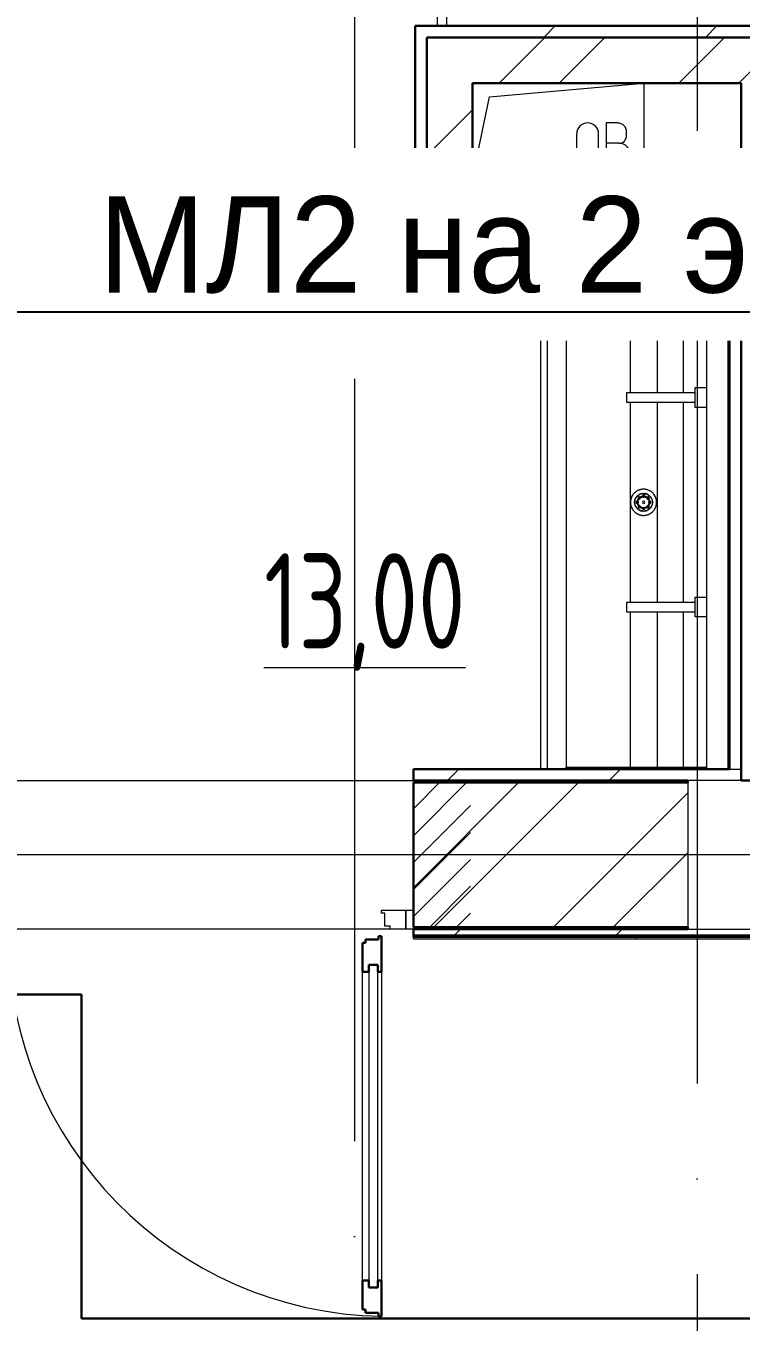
# Model space of a CAD drawing. Header units: millimetres. Extents: x -259793 to 503324, y -44556 to 93494.
# Drawn here: x -17520 to -15643, y -14150 to -10749 of the extents above; entities that cross this region are included whole.
import ezdxf
from ezdxf import colors
from ezdxf.entities.mleader import LeaderData, LeaderLine
from ezdxf.math import Vec2, Vec3

# ---------------------------------------------------------------- set-up
doc = ezdxf.new("R2010")
doc.units = ezdxf.units.MM
doc.linetypes.add('ADSK_Линия сетки', pattern=[25, 20, -2.5, 0, -2.5])
doc.linetypes.add('ADSK_Штриховая_ш2 п1_5', pattern=[4.5, 3, -1.5])
for name, color, linetype, lineweight in [('RC-Выноски', 7, 'Continuous', 0), ('Витраж', 7, 'Continuous', 9), ('Двери', 252, 'Continuous', 9), ('лс', 5, 'Continuous', 30), ('Марки помещений', 252, 'Continuous', 20), ('Ограждение', 252, 'Continuous', 9), ('Оси', 252, 'Continuous', 9), ('Перекрытие', 252, 'Continuous', 18), ('Сантехника', 252, 'Continuous', 9), ('Стены внутренние', 7, 'Continuous', 18), ('Стены наружные', 7, 'Continuous', 18), ('Стены штриховка', 7, 'Continuous', 9)]:
    doc.layers.add(name, color=color, linetype=linetype, lineweight=lineweight)
doc.layers.add('Двери открывание', color=7, linetype='Continuous', lineweight=9, true_color=0xc0c0c0)
doc.styles.add('GOST Common_3', font='', dxfattribs={"height": 3.5})
doc.styles.add('Mipgost_5', font='', dxfattribs={"height": 250})
doc.styles.get('GOST Common_3').set_extended_font_data('GOST 2.304 type A')
doc.styles.get('Mipgost_5').set_extended_font_data('Mipgost')

# ---------------------------------------------------------------- blocks, each defined once
blk = doc.blocks.new('1 этаж')
at = {"layer": 'Двери', "lineweight": 18, "true_color": 0x636466}
h = blk.add_hatch(dxfattribs=at)
h.set_pattern_fill('FP_2', color=251, angle=180, style=0, pattern_type=2)
h.set_pattern_definition([(225, (-16940.8, -11543.73), (35.3553, -35.3553), [])])
h.paths.add_polyline_path([(-16350.8, -11738.7), (-16350.8, -11348.7), (-16500.8, -11348.7), (-16500.8, -11738.7)])
h.paths.add_polyline_path([(-17780.8, -11738.7), (-17630.8, -11738.7), (-17630.8, -11348.7), (-17780.8, -11348.7)])
at = {"layer": 'Ограждение', "true_color": 0x636466}
h = blk.add_hatch(dxfattribs=at)
h.set_pattern_fill('FP_26', color=251, style=0, pattern_type=2)
h.set_pattern_definition([(0, (-32119.8, 96), (0, 600), []), (90, (-32119.8, 96), (-600, 4e-14), [])])
h.paths.add_polyline_path([(-15780.8, -11763.7), (-14981.7, -11763.7), (-14981.7, -11758.7), (-16500.8, -11758.7), (-16500.8, -11763.7), (-15821.3, -11763.7)])
at = {"color": 251, "lineweight": 18, "true_color": 0x636466}
for p, q in [((-16301.2, -9554.6), (-15895.8, -9518.7)), ((-15895.8, -9518.7), (-15895.8, -9768.7)), ((-16345.8, -9768.7), (-16301.2, -9554.6)), ((-15964.6, -9623.4), (-15994.6, -9623.4)), ((-15994.6, -9623.4), (-15994.6, -9743.4)), ((-16072.2, -9714.7), (-16072.2, -9652.1)), ((-16014.8, -9714.7), (-16014.8, -9652.1)), ((-15941.3, -9656.8), (-15941.3, -9646.8)), ((-15961.3, -9676.8), (-15994.6, -9676.8)), ((-15931.3, -9716.8), (-15931.3, -9706.8)), ((-15994.6, -9743.4), (-15958, -9743.4))]:
    blk.add_line(p, q, dxfattribs=at)
for centre, radius, start, end in [((-16043.5, -9652.1), 28.7, 0, 180), ((-15964.6, -9646.8), 23.3, 0, 90), ((-15961.3, -9656.8), 20, 270, 0), ((-15961.3, -9706.8), 30, 0, 90), ((-16043.5, -9714.7), 28.7, 180, 0), ((-15958, -9716.8), 26.7, 270, 0)]:
    blk.add_arc(centre, radius, start, end, dxfattribs=at)
at = {"layer": 'Витраж', "color": 251, "lineweight": 18, "true_color": 0x636466}
for p, q in [((-16438.3, -9343.7), (-16438.3, -9368.7)), ((-16413.3, -9368.7), (-16413.3, -9343.7)), ((-16438.3, -9368.7), (-16413.3, -9368.7))]:
    blk.add_line(p, q, dxfattribs=at)
at = {"layer": 'Двери', "color": 251, "linetype": 'ADSK_Штриховая_ш2 п1_5', "true_color": 0x636466}
for p, q in [((-16350.8, -11348.7), (-16500.8, -11348.7)), ((-16500.8, -11348.7), (-16500.8, -11738.7)), ((-16500.8, -11738.7), (-16350.8, -11738.7))]:
    blk.add_line(p, q, dxfattribs=at)
at = {"layer": 'Двери', "color": 251, "true_color": 0x636466}
for p, q in [((-16584.8, -11688.7), (-16520.8, -11688.7)), ((-16584.8, -11696.7), (-16584.8, -11688.7)), ((-16575.8, -11696.7), (-16584.8, -11696.7)), ((-16575.8, -11730.7), (-16575.8, -11696.7)), ((-16520.8, -11688.7), (-16500.8, -11688.7)), ((-16520.8, -11738.7), (-16520.8, -11688.7)), ((-16520.8, -11688.7), (-16520.8, -11738.7)), ((-16500.8, -11688.7), (-16500.8, -11738.7)), ((-16561.8, -11730.7), (-16575.8, -11730.7)), ((-16561.8, -11738.7), (-16561.8, -11730.7)), ((-16520.8, -11738.7), (-16561.8, -11738.7)), ((-16500.8, -11738.7), (-16520.8, -11738.7)), ((-16617.8, -11832.7), (-16617.8, -12678.7)), ((-16593.8, -11832.7), (-16617.8, -11832.7)), ((-16593.8, -12678.7), (-16593.8, -11832.7)), ((-16634.8, -12660.7), (-16634.8, -11850.7)), ((-16584.8, -11850.7), (-16584.8, -12660.7)), ((-16617.8, -12678.7), (-16593.8, -12678.7))]:
    blk.add_line(p, q, dxfattribs=at)
at = {"layer": 'Двери', "color": 251, "lineweight": 30, "true_color": 0x636466}
for p, q in [((-16626.8, -11774.7), (-16626.8, -11765.7)), ((-16626.8, -11765.7), (-16592.8, -11765.7)), ((-16592.8, -11756.7), (-16584.8, -11756.7)), ((-16592.8, -11765.7), (-16592.8, -11756.7)), ((-16584.8, -11756.7), (-16584.8, -11850.7)), ((-16634.8, -11774.7), (-16626.8, -11774.7)), ((-16634.8, -11850.7), (-16634.8, -11774.7)), ((-16617.8, -11850.7), (-16617.8, -11832.7)), ((-16617.8, -11832.7), (-16593.8, -11832.7)), ((-16593.8, -11832.7), (-16593.8, -11850.7)), ((-16634.8, -11850.7), (-16617.8, -11850.7)), ((-16593.8, -11850.7), (-16584.8, -11850.7)), ((-16634.8, -12736.7), (-16634.8, -12660.7)), ((-16634.8, -12660.7), (-16617.8, -12660.7)), ((-16617.8, -12660.7), (-16617.8, -12678.7)), ((-16617.8, -12678.7), (-16593.8, -12678.7)), ((-16593.8, -12660.7), (-16584.8, -12660.7)), ((-16593.8, -12678.7), (-16593.8, -12660.7)), ((-16584.8, -12660.7), (-16584.8, -12754.7)), ((-16626.8, -12736.7), (-16634.8, -12736.7)), ((-16626.8, -12745.7), (-16626.8, -12736.7)), ((-16592.8, -12745.7), (-16626.8, -12745.7)), ((-16592.8, -12754.7), (-16592.8, -12745.7)), ((-16584.8, -12754.7), (-16592.8, -12754.7))]:
    blk.add_line(p, q, dxfattribs=at)
at = {"layer": 'Двери открывание', "color": 251, "true_color": 0x636466}
blk.add_arc((-16566.8, -11756.7), 998, 180, 268.9666, dxfattribs=at)
at = {"layer": 'Ограждение', "color": 251, "true_color": 0x636466}
for q in [(-16500.8, -11758.7), (-14981.7, -11763.7)]:
    blk.add_line((-16500.8, -11763.7), q, dxfattribs=at)
at = {"layer": 'Оси', "color": 251, "linetype": 'ADSK_Линия сетки', "ltscale": 100, "true_color": 0x636466}
for p, q in [((-16655.8, 32206.9), (-16655.8, -33769.9)), ((-15755.8, -2643.7), (-15755.8, -32499.9)), ((4411.5, -11543.7), (-72528.1, -11543.7))]:
    blk.add_line(p, q, dxfattribs=at)
at = {"layer": 'Перекрытие', "color": 251, "ltscale": 100, "true_color": 0x636466}
blk.add_line((-15895.8, -9518.7), (-15895.8, -9768.7), dxfattribs=at)
at = {"layer": 'Сантехника', "color": 251, "true_color": 0x636466}
for p, q in [((-16166.8, -9918.7), (-16166.8, -11318.7)), ((-16149.8, -9918.7), (-16149.8, -11318.7)), ((-16099.8, -9923.7), (-16099.8, -9918.7)), ((-16099.8, -9923.7), (-16099.8, -11313.7)), ((-15742.7, -9923.7), (-16099.8, -9923.7)), ((-15931.9, -9923.7), (-15931.9, -10331.2)), ((-15861.2, -9923.7), (-15861.2, -10331.2)), ((-15793.2, -9923.7), (-15793.2, -10331.3)), ((-15742.7, -9918.7), (-15742.7, -9923.7)), ((-15734.2, -9923.7), (-15742.7, -9923.7)), ((-15734.2, -9923.7), (-15731.8, -9923.7)), ((-15731.8, -9918.7), (-15731.8, -9923.7)), ((-15731.8, -9923.7), (-15731.8, -9918.7)), ((-15731.8, -9923.7), (-15731.8, -11313.7)), ((-15675.8, -9918.7), (-15675.8, -11318.7)), ((-15761.8, -10331.2), (-15941.8, -10331.2)), ((-15941.8, -10331.2), (-15941.8, -10356.2)), ((-15731.8, -10318.7), (-15761.8, -10318.7)), ((-15761.8, -10318.7), (-15761.8, -10368.7)), ((-15941.8, -10356.2), (-15761.8, -10356.2)), ((-15931.9, -10356.2), (-15931.9, -10881.2)), ((-15861.2, -10356.2), (-15861.2, -10881.2)), ((-15793.2, -10356.2), (-15793.2, -10881.3)), ((-15761.8, -10368.7), (-15731.8, -10368.7)), ((-15899.8, -10595.6), (-15900.3, -10595.7)), ((-15761.8, -10881.2), (-15941.8, -10881.2)), ((-15941.8, -10881.2), (-15941.8, -10906.2)), ((-15731.8, -10868.7), (-15761.8, -10868.7)), ((-15761.8, -10868.7), (-15761.8, -10918.7)), ((-15941.8, -10906.2), (-15761.8, -10906.2)), ((-15931.9, -10906.2), (-15931.9, -11313.7)), ((-15861.2, -10906.2), (-15861.2, -11313.7)), ((-15793.2, -10906.2), (-15793.2, -11313.7)), ((-15761.8, -10918.7), (-15731.8, -10918.7)), ((-16099.8, -11318.7), (-16099.8, -11313.7)), ((-16099.8, -11313.7), (-15742.7, -11313.7)), ((-15742.7, -11313.7), (-15734.2, -11313.7)), ((-15742.7, -11313.7), (-15742.7, -11318.7)), ((-15731.8, -11313.7), (-15734.2, -11313.7)), ((-15731.8, -11313.7), (-15731.8, -11318.7)), ((-15731.8, -11318.7), (-15731.8, -11313.7))]:
    blk.add_line(p, q, dxfattribs=at)
at = {"layer": 'Сантехника', "color": 251, "true_color": 0x636466, "flags": 128}
for points in [[(-15862.5, -10618.7), (-15862.5, -10617.4), (-15862.6, -10616), (-15862.7, -10614.6), (-15862.9, -10613.3), (-15863.2, -10611.9), (-15863.5, -10610.6), (-15863.8, -10609.3), (-15864.2, -10607.9), (-15864.7, -10606.6), (-15865.2, -10605.4), (-15865.8, -10604.1), (-15866.4, -10602.9), (-15867, -10601.7), (-15867.7, -10600.5), (-15868.5, -10599.4), (-15869.3, -10598.2), (-15870.1, -10597.2), (-15871, -10596.1), (-15871.9, -10595.1), (-15872.9, -10594.1), (-15873.9, -10593.2), (-15874.9, -10592.3), (-15876, -10591.4), (-15877.1, -10590.6), (-15878.3, -10589.9), (-15879.4, -10589.2), (-15880.6, -10588.5), (-15881.9, -10587.9), (-15883.1, -10587.3), (-15884.4, -10586.8), (-15885.7, -10586.3), (-15887, -10585.9), (-15888.3, -10585.5), (-15889.6, -10585.2), (-15891, -10584.9), (-15892.3, -10584.7), (-15893.7, -10584.6), (-15895.1, -10584.5), (-15896.4, -10584.4), (-15897.8, -10584.4), (-15899.2, -10584.5), (-15900.5, -10584.6), (-15901.9, -10584.8), (-15903.3, -10585), (-15904.6, -10585.3), (-15905.9, -10585.7), (-15907.2, -10586.1), (-15908.5, -10586.5), (-15909.8, -10587), (-15911.1, -10587.5), (-15912.3, -10588.1), (-15913.5, -10588.8), (-15914.7, -10589.5), (-15915.9, -10590.2), (-15917, -10591), (-15918.1, -10591.8), (-15919.1, -10592.7), (-15920.2, -10593.6), (-15921.1, -10594.6), (-15922.1, -10595.6), (-15923, -10596.6), (-15923.9, -10597.7), (-15924.7, -10598.8), (-15925.5, -10599.9), (-15926.2, -10601), (-15926.9, -10602.2), (-15927.5, -10603.5), (-15928.1, -10604.7), (-15928.6, -10606), (-15929.1, -10607.2), (-15929.6, -10608.5), (-15929.9, -10609.9), (-15930.3, -10611.2), (-15930.5, -10612.5), (-15930.8, -10613.9), (-15930.9, -10615.3), (-15931, -10616.6), (-15931.1, -10618), (-15931.1, -10618.7)], [(-15920.1, -10618.7), (-15920.1, -10617.8), (-15920, -10616.9), (-15919.9, -10615.9), (-15919.8, -10615), (-15919.6, -10614.1), (-15919.4, -10613.2), (-15919.2, -10612.3), (-15918.9, -10611.4), (-15918.6, -10610.5), (-15918.3, -10609.7), (-15917.9, -10608.8), (-15917.5, -10608), (-15917, -10607.2), (-15916.5, -10606.4), (-15916, -10605.6), (-15915.5, -10604.8), (-15914.9, -10604.1), (-15914.3, -10603.4), (-15913.7, -10602.7), (-15913, -10602), (-15912.4, -10601.4), (-15911.6, -10600.8), (-15910.9, -10600.2), (-15910.2, -10599.6), (-15909.4, -10599.1), (-15908.6, -10598.6), (-15907.8, -10598.2), (-15907, -10597.8), (-15906.1, -10597.4), (-15905.2, -10597), (-15904.4, -10596.7), (-15903.5, -10596.4), (-15902.6, -10596.2), (-15901.7, -10595.9), (-15900.8, -10595.8), (-15899.8, -10595.6), (-15898.9, -10595.5), (-15898, -10595.5), (-15897.1, -10595.4), (-15896.1, -10595.4), (-15895.2, -10595.5), (-15894.3, -10595.6), (-15893.3, -10595.7), (-15892.4, -10595.8), (-15891.5, -10596), (-15890.6, -10596.3), (-15889.7, -10596.5), (-15888.8, -10596.8), (-15888, -10597.2), (-15887.1, -10597.5), (-15886.3, -10597.9), (-15885.4, -10598.4), (-15884.6, -10598.9), (-15883.9, -10599.4), (-15883.1, -10599.9), (-15882.3, -10600.5), (-15881.6, -10601), (-15880.9, -10601.7), (-15880.3, -10602.3), (-15879.6, -10603), (-15879, -10603.7), (-15878.4, -10604.4), (-15877.9, -10605.2), (-15877.3, -10605.9), (-15876.8, -10606.7), (-15876.4, -10607.5), (-15875.9, -10608.4), (-15875.5, -10609.2), (-15875.2, -10610.1), (-15874.8, -10610.9), (-15874.6, -10611.8), (-15874.3, -10612.7), (-15874.1, -10613.6), (-15873.9, -10614.5), (-15873.7, -10615.4), (-15873.6, -10616.4), (-15873.5, -10617.3), (-15873.5, -10618.2), (-15873.5, -10618.7)], [(-15917.2, -10608.1), (-15916.8, -10607.3), (-15916.3, -10606.5), (-15915.8, -10605.7), (-15915.3, -10605), (-15914.7, -10604.2), (-15914.1, -10603.5), (-15913.5, -10602.9), (-15912.9, -10602.2), (-15912.2, -10601.6), (-15911.5, -10601), (-15910.8, -10600.4)], [(-15913.3, -10602.3), (-15914, -10603), (-15914.6, -10603.7), (-15915.2, -10604.4), (-15915.7, -10605.2), (-15916.3, -10605.9), (-15916.8, -10606.7), (-15917.2, -10607.5)], [(-15913, -10618.7), (-15913, -10618.1), (-15912.9, -10617.4), (-15912.9, -10616.8), (-15912.8, -10616.2), (-15912.7, -10615.5), (-15912.5, -10614.9), (-15912.4, -10614.3), (-15912.2, -10613.6), (-15912, -10613), (-15911.7, -10612.4), (-15911.5, -10611.8), (-15911.2, -10611.3), (-15910.9, -10610.7), (-15910.5, -10610.1), (-15910.2, -10609.6), (-15909.8, -10609.1), (-15909.4, -10608.5), (-15909, -10608), (-15908.5, -10607.6), (-15908.1, -10607.1), (-15907.6, -10606.7), (-15907.1, -10606.2), (-15906.6, -10605.8), (-15906.1, -10605.5), (-15905.6, -10605.1)], [(-15910, -10599.9), (-15909.2, -10599.3), (-15908.5, -10598.9), (-15907.7, -10598.4), (-15906.8, -10598), (-15906, -10597.6), (-15905.1, -10597.3), (-15904.3, -10596.9)], [(-15904.8, -10596.8), (-15905.6, -10597.2), (-15906.5, -10597.5), (-15907.3, -10597.9)], [(-15900.7, -10596), (-15899.8, -10595.9), (-15898.9, -10595.8), (-15898, -10595.7), (-15897.1, -10595.7), (-15896.1, -10595.7), (-15895.2, -10595.7), (-15894.3, -10595.8), (-15893.4, -10595.9), (-15892.5, -10596.1), (-15891.6, -10596.3), (-15890.7, -10596.5), (-15889.8, -10596.8), (-15888.9, -10597.1), (-15888.1, -10597.4), (-15887.2, -10597.8), (-15886.4, -10598.2), (-15885.6, -10598.6), (-15884.8, -10599.1), (-15884, -10599.6), (-15883.2, -10600.1), (-15882.5, -10600.7), (-15881.8, -10601.2), (-15881.1, -10601.9), (-15880.4, -10602.5), (-15879.8, -10603.2), (-15879.2, -10603.9), (-15878.6, -10604.6), (-15878.1, -10605.3), (-15877.6, -10606.1), (-15877.1, -10606.9), (-15876.6, -10607.7)], [(-15900.2, -10602.9), (-15899.6, -10602.8), (-15898.9, -10602.7), (-15898.3, -10602.6), (-15897.6, -10602.6), (-15897, -10602.5), (-15896.3, -10602.5), (-15895.7, -10602.6), (-15895, -10602.6), (-15894.4, -10602.7), (-15893.8, -10602.8)], [(-15885.8, -10598.2), (-15886.7, -10597.8), (-15887.5, -10597.4), (-15888.4, -10597), (-15889.2, -10596.7), (-15890.1, -10596.4), (-15891, -10596.2), (-15891.9, -10595.9), (-15892.8, -10595.8), (-15893.8, -10595.6)], [(-15887.8, -10605.3), (-15887.3, -10605.6), (-15886.8, -10606), (-15886.3, -10606.4), (-15885.8, -10606.9), (-15885.3, -10607.3), (-15884.9, -10607.8), (-15884.4, -10608.3), (-15884, -10608.8), (-15883.6, -10609.3), (-15883.3, -10609.8), (-15882.9, -10610.4), (-15882.6, -10610.9), (-15882.3, -10611.5), (-15882, -10612.1), (-15881.8, -10612.7), (-15881.5, -10613.3), (-15881.3, -10613.9), (-15881.2, -10614.5), (-15881, -10615.2), (-15880.9, -10615.8), (-15880.8, -10616.4), (-15880.7, -10617.1), (-15880.6, -10617.7), (-15880.6, -10618.4), (-15880.6, -10618.7)], [(-15876.6, -10607.2), (-15877.1, -10606.4), (-15877.6, -10605.6), (-15878.1, -10604.8), (-15878.7, -10604.1), (-15879.3, -10603.4), (-15879.9, -10602.7), (-15880.6, -10602)], [(-15931.1, -10618.7), (-15931.1, -10620.1), (-15931, -10621.5), (-15930.9, -10622.8), (-15930.7, -10624.2), (-15930.4, -10625.5), (-15930.1, -10626.9), (-15929.8, -10628.2), (-15929.4, -10629.5), (-15928.9, -10630.8), (-15928.4, -10632.1), (-15927.8, -10633.3), (-15927.2, -10634.6), (-15926.6, -10635.8), (-15925.9, -10637), (-15925.1, -10638.1), (-15924.3, -10639.2), (-15923.5, -10640.3), (-15922.6, -10641.3), (-15921.7, -10642.4), (-15920.7, -10643.3), (-15919.7, -10644.3), (-15918.7, -10645.2), (-15917.6, -10646), (-15916.5, -10646.8), (-15915.3, -10647.6), (-15914.2, -10648.3), (-15913, -10649), (-15911.7, -10649.6), (-15910.5, -10650.2), (-15909.2, -10650.7), (-15907.9, -10651.2), (-15906.6, -10651.6), (-15905.3, -10652), (-15904, -10652.3), (-15902.6, -10652.5), (-15901.3, -10652.7), (-15899.9, -10652.9), (-15898.5, -10653), (-15897.2, -10653), (-15895.8, -10653), (-15894.4, -10652.9), (-15893.1, -10652.8), (-15891.7, -10652.6), (-15890.4, -10652.4), (-15889, -10652.1), (-15887.7, -10651.8), (-15886.4, -10651.4), (-15885.1, -10651), (-15883.8, -10650.5), (-15882.5, -10649.9), (-15881.3, -10649.3), (-15880.1, -10648.7), (-15878.9, -10648), (-15877.7, -10647.2), (-15876.6, -10646.5), (-15875.5, -10645.6), (-15874.5, -10644.8), (-15873.4, -10643.8), (-15872.5, -10642.9), (-15871.5, -10641.9), (-15870.6, -10640.9), (-15869.7, -10639.8), (-15868.9, -10638.7), (-15868.1, -10637.6), (-15867.4, -10636.4), (-15866.7, -10635.2), (-15866.1, -10634), (-15865.5, -10632.8), (-15865, -10631.5), (-15864.5, -10630.2), (-15864, -10628.9), (-15863.7, -10627.6), (-15863.3, -10626.3), (-15863.1, -10624.9), (-15862.8, -10623.6), (-15862.7, -10622.2), (-15862.6, -10620.8), (-15862.5, -10619.5), (-15862.5, -10618.7)], [(-15919.7, -10614.5), (-15919.9, -10615.4), (-15920, -10616.4), (-15920.1, -10617.3), (-15920.1, -10618.2), (-15920.1, -10618.7)], [(-15920.1, -10618.7), (-15920.1, -10619.7), (-15920, -10620.6), (-15919.9, -10621.5), (-15919.8, -10622.4)], [(-15873.5, -10618.7), (-15873.5, -10619.7), (-15873.6, -10620.6), (-15873.7, -10621.5), (-15873.8, -10622.4), (-15874, -10623.4), (-15874.2, -10624.3), (-15874.4, -10625.2), (-15874.7, -10626.1), (-15875, -10626.9), (-15875.3, -10627.8), (-15875.7, -10628.7), (-15876.1, -10629.5), (-15876.6, -10630.3), (-15877.1, -10631.1), (-15877.6, -10631.9), (-15878.1, -10632.6), (-15878.7, -10633.4), (-15879.3, -10634.1), (-15879.9, -10634.8), (-15880.6, -10635.4), (-15881.2, -10636.1), (-15882, -10636.7), (-15882.7, -10637.3), (-15883.4, -10637.8), (-15884.2, -10638.3), (-15885, -10638.8), (-15885.8, -10639.3), (-15886.7, -10639.7), (-15887.5, -10640.1), (-15888.4, -10640.4), (-15889.2, -10640.8), (-15890.1, -10641.1), (-15891, -10641.3), (-15891.9, -10641.5), (-15892.8, -10641.7), (-15893.8, -10641.8), (-15894.7, -10641.9), (-15895.6, -10642), (-15896.5, -10642), (-15897.5, -10642), (-15898.4, -10642), (-15899.3, -10641.9), (-15900.3, -10641.8), (-15901.2, -10641.6), (-15902.1, -10641.4), (-15903, -10641.2), (-15903.9, -10640.9), (-15904.8, -10640.6), (-15905.6, -10640.3), (-15906.5, -10639.9), (-15907.3, -10639.5), (-15908.2, -10639.1), (-15909, -10638.6), (-15909.7, -10638.1), (-15910.5, -10637.6), (-15911.3, -10637), (-15912, -10636.4), (-15912.7, -10635.8), (-15913.3, -10635.1), (-15914, -10634.5), (-15914.6, -10633.8), (-15915.2, -10633), (-15915.7, -10632.3), (-15916.3, -10631.5), (-15916.8, -10630.7), (-15917.2, -10629.9), (-15917.7, -10629.1), (-15918.1, -10628.3), (-15918.4, -10627.4), (-15918.8, -10626.5), (-15919, -10625.7), (-15919.3, -10624.8), (-15919.5, -10623.9), (-15919.7, -10622.9), (-15919.9, -10622), (-15920, -10621.1), (-15920.1, -10620.2), (-15920.1, -10619.2), (-15920.1, -10618.7)], [(-15919.8, -10618.7), (-15919.8, -10617.8), (-15919.8, -10616.9), (-15919.7, -10616), (-15919.5, -10615.1), (-15919.4, -10614.2), (-15919.2, -10613.3)], [(-15919.3, -10623.8), (-15919.5, -10622.9), (-15919.6, -10622), (-15919.7, -10621.1), (-15919.8, -10620.1), (-15919.8, -10619.2), (-15919.8, -10618.7)], [(-15883.6, -10637.6), (-15884.4, -10638.1), (-15885.1, -10638.6), (-15885.9, -10639), (-15886.8, -10639.5), (-15887.6, -10639.9), (-15888.5, -10640.2), (-15889.3, -10640.5), (-15890.2, -10640.8), (-15891.1, -10641), (-15892, -10641.3), (-15892.9, -10641.4), (-15893.8, -10641.6), (-15894.7, -10641.7), (-15895.6, -10641.7), (-15896.6, -10641.8), (-15897.5, -10641.8), (-15898.4, -10641.7), (-15899.3, -10641.6), (-15900.2, -10641.5), (-15901.1, -10641.4), (-15902, -10641.2), (-15902.9, -10640.9), (-15903.8, -10640.7), (-15904.7, -10640.4), (-15905.5, -10640), (-15906.4, -10639.7), (-15907.2, -10639.3), (-15908, -10638.8), (-15908.8, -10638.4), (-15909.6, -10637.9), (-15910.4, -10637.4), (-15911.1, -10636.8), (-15911.8, -10636.2), (-15912.5, -10635.6), (-15913.2, -10635), (-15913.8, -10634.3), (-15914.4, -10633.6), (-15915, -10632.9), (-15915.5, -10632.1), (-15916.1, -10631.4), (-15916.5, -10630.6), (-15917, -10629.8), (-15917.1, -10629.6)], [(-15917, -10630.3), (-15916.5, -10631.1), (-15916, -10631.9), (-15915.5, -10632.6), (-15914.9, -10633.4), (-15914.3, -10634.1), (-15913.7, -10634.8), (-15913, -10635.4)], [(-15905.8, -10632.2), (-15906.3, -10631.8), (-15906.9, -10631.4), (-15907.4, -10631), (-15907.8, -10630.6), (-15908.3, -10630.1), (-15908.7, -10629.7), (-15909.2, -10629.2), (-15909.6, -10628.7), (-15910, -10628.2), (-15910.3, -10627.6), (-15910.7, -10627.1), (-15911, -10626.5), (-15911.3, -10625.9), (-15911.6, -10625.4), (-15911.8, -10624.8), (-15912.1, -10624.2), (-15912.3, -10623.5), (-15912.5, -10622.9), (-15912.6, -10622.3), (-15912.7, -10621.7), (-15912.8, -10621), (-15912.9, -10620.4), (-15913, -10619.7), (-15913, -10619.1), (-15913, -10618.7)], [(-15907.8, -10639.3), (-15907, -10639.7), (-15906.1, -10640.1), (-15905.2, -10640.4), (-15904.4, -10640.8), (-15903.5, -10641.1), (-15902.6, -10641.3), (-15901.7, -10641.5), (-15900.8, -10641.7), (-15899.8, -10641.8)], [(-15893.4, -10634.6), (-15894, -10634.7), (-15894.7, -10634.8), (-15895.3, -10634.9), (-15896, -10634.9), (-15896.6, -10634.9), (-15897.3, -10634.9), (-15897.9, -10634.9), (-15898.6, -10634.8), (-15899.2, -10634.8), (-15899.8, -10634.6)], [(-15893.3, -10641.8), (-15892.4, -10641.6), (-15891.5, -10641.4), (-15890.6, -10641.2), (-15889.7, -10640.9), (-15888.8, -10640.6), (-15888, -10640.3), (-15887.1, -10639.9), (-15886.3, -10639.5)], [(-15880.6, -10618.7), (-15880.6, -10619.4), (-15880.7, -10620), (-15880.7, -10620.7), (-15880.8, -10621.3), (-15880.9, -10621.9), (-15881.1, -10622.6), (-15881.2, -10623.2), (-15881.4, -10623.8), (-15881.6, -10624.4), (-15881.9, -10625), (-15882.1, -10625.6), (-15882.4, -10626.2), (-15882.7, -10626.8), (-15883.1, -10627.3), (-15883.4, -10627.9), (-15883.8, -10628.4), (-15884.2, -10628.9), (-15884.6, -10629.4), (-15885.1, -10629.9), (-15885.5, -10630.4), (-15886, -10630.8), (-15886.5, -10631.2), (-15887, -10631.6), (-15887.5, -10632), (-15888, -10632.4)], [(-15876.5, -10629.6), (-15876.8, -10630.2), (-15877.3, -10631), (-15877.8, -10631.7), (-15878.3, -10632.5), (-15878.9, -10633.2), (-15879.5, -10633.9), (-15880.1, -10634.6), (-15880.8, -10635.3), (-15881.4, -10635.9), (-15882.1, -10636.5), (-15882.8, -10637.1)], [(-15880.3, -10635.1), (-15879.6, -10634.5), (-15879, -10633.8), (-15878.4, -10633), (-15877.9, -10632.3), (-15877.3, -10631.5), (-15876.8, -10630.7), (-15876.4, -10629.9)], [(-15873.8, -10618.7), (-15873.8, -10619.7), (-15873.8, -10620.6), (-15873.9, -10621.5), (-15874.1, -10622.4), (-15874.2, -10623.3), (-15874.4, -10624.2)], [(-15874.3, -10613.7), (-15874.1, -10614.6), (-15874, -10615.5), (-15873.9, -10616.4), (-15873.8, -10617.3), (-15873.8, -10618.2), (-15873.8, -10618.7)], [(-15873.9, -10622.9), (-15873.7, -10622), (-15873.6, -10621.1), (-15873.5, -10620.2), (-15873.5, -10619.2), (-15873.5, -10618.7)], [(-15873.5, -10618.7), (-15873.5, -10617.8), (-15873.6, -10616.9), (-15873.7, -10615.9), (-15873.8, -10615)]]:
    blk.add_lwpolyline(points, dxfattribs=at)
at = {"layer": 'Сантехника', "color": 251, "true_color": 0x636466}
for centre, radius, start, end in [((-15896.8, -10618.7), 34.3, 164.8427, 167.198), ((-15896.8, -10618.7), 34.3, 145.0376, 161.2102), ((-15896.8, -10618.7), 34.3, 133.5244, 136.5478), ((-15896.8, -10618.7), 34.3, 112.2071, 130.7179), ((-15896.8, -10618.7), 23, 144, 154.1058), ((-15896.8, -10618.7), 15.9, 0, 180), ((-15908.3, -10607.3), 3, 45, 225), ((-15908.3, -10607.3), 3, 135, 202.1597), ((-15896.8, -10618.7), 18.1, 136.1528, 141.4432), ((-15908.3, -10607.3), 3, 210, 225), ((-15908.3, -10607.3), 3, 225, 45), ((-15908.3, -10607.3), 3, 225, 285), ((-15908.3, -10607.3), 3, 90, 120), ((-15896.8, -10618.7), 16.2, 110.5449, 140.552), ((-15896.8, -10618.7), 14.1, 124.7852, 137.7972), ((-15896.8, -10618.7), 14.1, 125.0449, 135), ((-15896.8, -10618.7), 13.9, 45, 135), ((-15896.8, -10618.7), 13.9, 45, 135), ((-15908.3, -10607.3), 3, 330, 45), ((-15896.8, -10618.7), 14.1, 113.7949, 123.75), ((-15896.8, -10618.7), 14.1, 103.528, 112.5), ((-15896.8, -10602.5), 3, 0, 179.9398), ((-15896.8, -10602.5), 3, 0, 180), ((-15896.8, -10618.7), 16.2, 60, 100.731), ((-15896.8, -10602.5), 3, 180.0602, 255), ((-15896.8, -10602.5), 3, 180, 0), ((-15896.8, -10618.7), 14.1, 91.2949, 101.25), ((-15896.8, -10618.7), 34.3, 81.2405, 94.5295), ((-15896.8, -10618.7), 18.1, 83.5568, 96.4432), ((-15896.8, -10618.7), 14.1, 80.5238, 95.3542), ((-15896.8, -10618.7), 14.1, 80.0449, 90), ((-15896.8, -10602.5), 3, 285, 0), ((-15896.8, -10618.7), 14.1, 68.7949, 78.75), ((-15896.8, -10618.7), 14.1, 57.5449, 67.5), ((-15896.8, -10618.7), 34.3, 75.6373, 79.0767), ((-15896.8, -10618.7), 16.2, 39.3943, 59.5052), ((-15885.3, -10607.3), 3, 135, 210), ((-15885.3, -10607.3), 3, 135, 315), ((-15896.8, -10618.7), 14.1, 46.2949, 52.9702), ((-15896.8, -10618.7), 14.1, 41.7766, 52.1783), ((-15885.3, -10607.3), 3, 315, 135), ((-15896.8, -10618.7), 14.1, 39.0783, 45), ((-15896.8, -10618.7), 34.3, 56.7153, 72.8932), ((-15885.3, -10607.3), 3, 255, 315), ((-15885.3, -10607.3), 3, 60, 90), ((-15885.3, -10607.3), 3, 345, 45), ((-15885.3, -10607.3), 3, 315, 330), ((-15896.8, -10618.7), 23, 25.3123, 36), ((-15896.8, -10618.7), 34.3, 20.4173, 38.2302), ((-15896.8, -10618.7), 34.3, 170.2639, 180), ((-15896.8, -10618.7), 34.3, 180, 184.4583), ((-15896.8, -10618.7), 34.3, 186.4389, 190.0463), ((-15896.8, -10618.7), 34.3, 200.4173, 218.2302), ((-15896.8, -10618.7), 23, 205.3123, 216), ((-15913, -10618.7), 3, 90, 180), ((-15913, -10618.7), 3, 150, 180), ((-15913, -10618.7), 3, 180, 210), ((-15913, -10618.7), 3, 180, 270), ((-15913, -10618.7), 3, 90, 105), ((-15913, -10618.7), 3, 255, 270), ((-15896.8, -10618.7), 16.2, 158.4339, 180), ((-15913, -10618.7), 3, 30, 90), ((-15913, -10618.7), 3, 0, 90), ((-15913, -10618.7), 3, 270, 0), ((-15913, -10618.7), 3, 270, 330), ((-15896.8, -10618.7), 15.9, 180, 0), ((-15908.3, -10630.2), 3, 135, 315), ((-15908.3, -10630.2), 3, 157.8403, 225), ((-15896.8, -10618.7), 14.1, 173.2684, 180), ((-15896.8, -10618.7), 14.1, 180, 186.7316), ((-15908.3, -10630.2), 3, 135, 150), ((-15908.3, -10630.2), 3, 75, 135), ((-15908.3, -10630.2), 3, 315, 135), ((-15908.3, -10630.2), 3, 240, 270), ((-15896.8, -10618.7), 16.2, 225, 281.028), ((-15896.8, -10618.7), 14.1, 218.2351, 225), ((-15896.8, -10618.7), 14.1, 222.2028, 234.1382), ((-15896.8, -10618.7), 13.9, 225, 315), ((-15896.8, -10618.7), 13.9, 225, 315), ((-15896.8, -10618.7), 14.1, 226.2949, 234.3424), ((-15908.3, -10630.2), 3, 315, 30), ((-15896.8, -10618.7), 14.1, 237.5449, 247.5), ((-15896.8, -10618.7), 14.1, 248.7949, 256.472), ((-15896.8, -10618.7), 3, 0, 180), ((-15896.8, -10618.7), 3, 180, 0), ((-15896.8, -10634.9), 3, 0, 180), ((-15896.8, -10634.9), 3, 105, 179.9398), ((-15896.8, -10634.9), 3, 180.0602, 0), ((-15896.8, -10634.9), 3, 180, 0), ((-15896.8, -10618.7), 14.1, 260.0449, 270), ((-15896.8, -10618.7), 18.1, 263.5568, 276.4432), ((-15896.8, -10618.7), 14.1, 264.6458, 280.001), ((-15896.8, -10618.7), 14.1, 271.2949, 281.25), ((-15896.8, -10634.9), 3, 0, 75), ((-15896.8, -10618.7), 14.1, 282.5449, 292.5), ((-15896.8, -10618.7), 14.1, 293.7949, 303.75), ((-15896.8, -10618.7), 16.2, 290.5449, 300), ((-15896.8, -10618.7), 14.1, 305.6576, 315), ((-15896.8, -10618.7), 16.2, 300.4948, 315), ((-15885.3, -10630.2), 3, 45, 225), ((-15885.3, -10630.2), 3, 150, 225), ((-15896.8, -10618.7), 14.1, 307.8217, 318.2234), ((-15885.3, -10630.2), 3, 225, 45), ((-15896.8, -10618.7), 14.1, 316.2949, 321.7649), ((-15885.3, -10630.2), 3, 45, 105), ((-15885.3, -10630.2), 3, 270, 300), ((-15896.8, -10618.7), 16.2, 317.7682, 335.2568), ((-15896.8, -10618.7), 34.3, 292.2071, 310.7179), ((-15896.8, -10618.7), 18.1, 316.4294, 321.4432), ((-15880.6, -10618.7), 3, 90, 180), ((-15880.6, -10618.7), 3, 180, 270), ((-15880.6, -10618.7), 3, 90, 150), ((-15880.6, -10618.7), 3, 210, 270), ((-15885.3, -10630.2), 3, 30, 45), ((-15885.3, -10630.2), 3, 315, 15), ((-15896.8, -10618.7), 14.1, 0, 6.7316), ((-15896.8, -10618.7), 14.1, 353.2684, 0), ((-15896.8, -10618.7), 16.2, 338.4339, 0), ((-15880.6, -10618.7), 3, 75, 90), ((-15880.6, -10618.7), 3, 0, 90), ((-15880.6, -10618.7), 3, 270, 0), ((-15880.6, -10618.7), 3, 270, 285), ((-15896.8, -10618.7), 23, 324, 330.4411), ((-15880.6, -10618.7), 3, 0, 30), ((-15880.6, -10618.7), 3, 330, 0), ((-15896.8, -10618.7), 34.3, 313.5244, 316.5478), ((-15896.8, -10618.7), 34.3, 325.0376, 341.2102), ((-15896.8, -10618.7), 34.3, 344.3157, 347.198), ((-15896.8, -10618.7), 34.3, 6.4389, 10.0463), ((-15896.8, -10618.7), 34.3, 350.2639, 0), ((-15896.8, -10618.7), 34.3, 0, 4.4583), ((-15896.8, -10618.7), 34.3, 236.7153, 252.8932), ((-15896.8, -10618.7), 34.3, 255.5624, 259.0767), ((-15896.8, -10618.7), 34.3, 261.2405, 274.5295)]:
    blk.add_arc(centre, radius, start, end, dxfattribs=at)
at = {"layer": 'Стены внутренние', "color": 251, "true_color": 0x636466}
for p, q in [((-17630.8, -11348.7), (-16500.8, -11348.7)), ((-15640.8, -11348.7), (-15780.8, -11348.7)), ((-15780.8, -11353.7), (-15780.8, -11733.7)), ((-16561.8, -11738.7), (-17569.8, -11738.7)), ((-15780.8, -11738.7), (-15070.8, -11738.7))]:
    blk.add_line(p, q, dxfattribs=at)
at = {"layer": 'Стены внутренние', "color": 251, "lineweight": 30, "true_color": 0x636466}
for p, q in [((-15780.8, -11348.7), (-15780.8, -11353.7)), ((-15780.8, -11733.7), (-15780.8, -11738.7))]:
    blk.add_line(p, q, dxfattribs=at)
at = {"layer": 'Стены наружные', "color": 251, "lineweight": 30, "true_color": 0x636466}
for p, q in [((-15220.8, -9368.7), (-16495.8, -9368.7)), ((-16495.8, -9368.7), (-16495.8, -9918.7)), ((-15190.8, -9398.7), (-16465.8, -9398.7)), ((-16465.8, -9888.7), (-16465.8, -9398.7)), ((-16345.8, -9518.7), (-15640.8, -9518.7)), ((-16345.8, -9768.7), (-16345.8, -9518.7)), ((-15640.8, -9518.7), (-15640.8, -9768.7)), ((-15640.8, -9768.7), (-16345.8, -9768.7)), ((-15640.8, -9888.7), (-16465.8, -9888.7)), ((-15640.8, -9888.7), (-15640.8, -11348.7)), ((-16495.8, -9918.7), (-15670.8, -9918.7)), ((-15670.8, -9918.7), (-15670.8, -11318.7)), ((-15670.8, -11318.7), (-16500.8, -11318.7)), ((-16500.8, -11318.7), (-16500.8, -11348.7)), ((-16500.8, -11348.7), (-15780.8, -11348.7)), ((-15780.8, -11353.7), (-16500.8, -11353.7)), ((-16500.8, -11353.7), (-16500.8, -11733.7)), ((-15640.8, -11348.7), (-15070.8, -11348.7)), ((-16500.8, -11733.7), (-15780.8, -11733.7)), ((-15780.8, -11738.7), (-16500.8, -11738.7)), ((-16500.8, -11738.7), (-16500.8, -11758.7)), ((-16500.8, -11758.7), (-14980.7, -11758.7))]:
    blk.add_line(p, q, dxfattribs=at)
at = {"layer": 'Стены наружные', "color": 251, "linetype": 'Continuous', "lineweight": 9, "true_color": 0x636466}
for p, q in [((-16158.7, -9398.7), (-16128.7, -9368.7)), ((-15734.4, -9398.7), (-15704.4, -9368.7)), ((-16275.5, -9518.7), (-16155.5, -9398.7)), ((-16118.4, -9518.7), (-15998.4, -9398.7)), ((-15804.1, -9518.7), (-15684.1, -9398.7)), ((-15646.9, -9518.7), (-15526.9, -9398.7)), ((-16465.8, -9709), (-16345.8, -9589)), ((-16495.8, -9735.8), (-16465.8, -9705.8)), ((-16465.8, -9866.2), (-16345.8, -9746.2)), ((-16174.1, -9888.7), (-16054.1, -9768.7)), ((-16016.9, -9888.7), (-15896.9, -9768.7)), ((-15702.6, -9888.7), (-15640.8, -9826.9)), ((-16254.4, -9918.7), (-16224.4, -9888.7)), ((-15830.2, -9918.7), (-15800.2, -9888.7)), ((-16411.7, -11348.7), (-16381.7, -11318.7)), ((-15987.4, -11348.7), (-15957.4, -11318.7)), ((-16500.8, -11629.9), (-16224.7, -11353.7)), ((-16447.5, -11733.7), (-16067.5, -11353.7)), ((-16133.2, -11733.7), (-15780.8, -11381.3)), ((-15976.1, -11733.7), (-15780.8, -11538.5)), ((-16468.1, -11758.7), (-16463.1, -11753.7)), ((-16397.4, -11758.7), (-16392.4, -11753.7)), ((-16392.4, -11753.7), (-16377.4, -11738.7)), ((-16326.7, -11758.7), (-16321.7, -11753.7)), ((-16256, -11758.7), (-16251, -11753.7)), ((-16185.3, -11758.7), (-16180.3, -11753.7)), ((-16114.5, -11758.7), (-16109.5, -11753.7)), ((-16043.8, -11758.7), (-16038.8, -11753.7)), ((-15973.1, -11758.7), (-15968.1, -11753.7)), ((-15968.1, -11753.7), (-15953.1, -11738.7)), ((-15902.4, -11758.7), (-15897.4, -11753.7)), ((-15831.7, -11758.7), (-15826.7, -11753.7)), ((-15761, -11758.7), (-15756, -11753.7)), ((-15690.3, -11758.7), (-15685.3, -11753.7))]:
    blk.add_line(p, q, dxfattribs=at)
at = {"layer": 'Стены штриховка', "color": 251, "true_color": 0x636466}
for p, q in [((-15640.8, -9918.7), (-15670.8, -9918.7)), ((-15670.8, -11318.7), (-15640.8, -11318.7)), ((-16500.8, -11753.7), (-14980.7, -11753.7))]:
    blk.add_line(p, q, dxfattribs=at)
at = {"layer": 'Марки помещений', "color": 251, "true_color": 0x636466, "style": 'GOST Common_3', "width": 0.9}
blk.add_text('%%U13,00', height=250, dxfattribs=at).set_placement((-16892.9, -11002.5))

msp = doc.modelspace()

# ---------------------------------------------------------------- linework, layer by layer
at = {"layer": 'лс', "color": 104}
for p, q in [((-17722.59945, -13289.88053), (-17373.7635, -13289.88053)), ((-17373.7635, -13289.88053), (-17373.7635, -14140.7387)), ((-17373.7635, -14140.7387), (-8822.97685, -14140.7387))]:
    msp.add_line(p, q, dxfattribs=at)

# ---------------------------------------------------------------- block references
msp.add_blockref('1 этаж', (-2, -1380.07963))

# ---------------------------------------------------------------- next in the draw order: leaders
at = {"layer": 'RC-Выноски', "lineweight": 5}
ml = msp.add_multileader_mtext('Standard', dxfattribs=at)
ml.set_content('МЛ2 на 2 этаж  ', color=256, style='Mipgost_5')
ml.set_leader_properties()
ml.build(insert=Vec2(0, 0))
ml.multileader.update_dxf_attribs({"has_text_frame": 1, "text_left_attachment_type": 6, "text_right_attachment_type": 6, "dogleg_length": 2, "arrow_head_size": 404, "scale": 100})
ctx = ml.context
ctx.base_point, ctx.scale, ctx.char_height, ctx.arrow_head_size, ctx.landing_gap_size, ctx.plane_origin = Vec3(-17430.55641, -11498.78543), 100, 252.5, 404, 101, Vec3(-495805.69328, -455101.53063)
ctx.left_attachment, ctx.right_attachment = 6, 6
notes = []
notes.append((ctx, [(0, (1, 1, 0), (-17632.55641, -11498.78543), (1, 0), 202, [(0, [(-18173.14319, -12039.37221)], 0, [])])]))
ctx.mtext.insert, ctx.mtext.flow_direction = Vec3(-17329.55641, -11195.78543), 5
ctx.mtext.has_bg_fill, ctx.mtext.bg_color, ctx.mtext.bg_scale_factor, ctx.mtext.bg_transparency, ctx.mtext.use_window_bg_color = 1, -1027028792, 1.5, 0, 1
for ctx, leaders in notes:
    for number, flags, end, landing, length, lines in leaders:
        leader = LeaderData()
        leader.index, (leader.has_last_leader_line, leader.has_dogleg_vector, leader.attachment_direction) = number, flags
        leader.last_leader_point, leader.dogleg_vector, leader.dogleg_length = Vec3(end), Vec3(landing), length
        for number, points, colour, breaks in lines:
            line = LeaderLine()
            line.index, line.vertices, line.color, line.breaks = number, Vec3.list(points), colors.encode_raw_color(colour), breaks
            leader.lines.append(line)
        ctx.leaders.append(leader)

doc.saveas('drawing.dxf')
